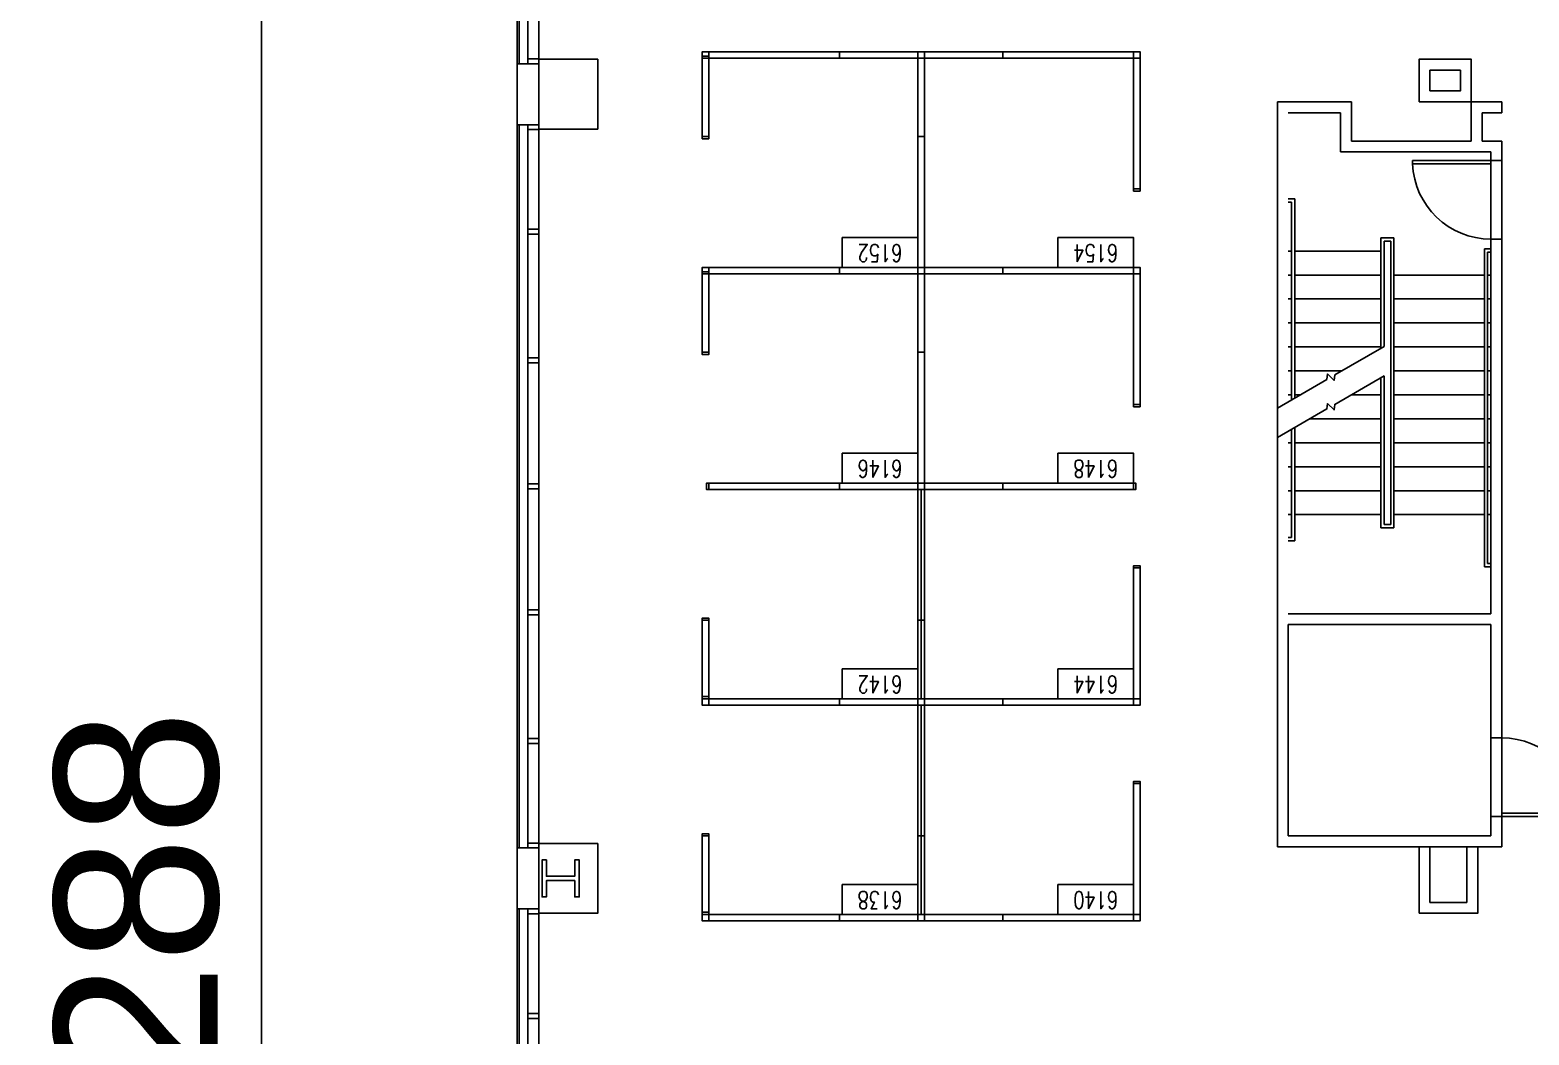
# Model space of a CAD drawing. Header units: millimetres. Extents: x 489553472 to 489553809, y 110504095 to 110504426.
# Drawn here: x 489553471.7 to 489553540.5, y 110504252.3 to 110504298.5 of the extents above; entities that cross this region are included whole.
import ezdxf
from ezdxf.enums import TextEntityAlignment as Align

# ---------------------------------------------------------------- set-up
doc = ezdxf.new("R2010")
doc.units = ezdxf.units.MM
for name, color, linetype in [('DIM', 3, 'Continuous'), ('E-B-CORE', 30, 'Continuous'), ('E-B-FURR', 6, 'Continuous'), ('E-B-GLAZ', 72, 'Continuous'), ('E-B-MULL', 8, 'Continuous'), ('E-B-SHEL', 2, 'Continuous'), ('E-C-HEAD', 5, 'Continuous'), ('E-F-DOOR', 3, 'Continuous'), ('E-F-STAIR', 8, 'Continuous'), ('E-S-COLM', 8, 'Continuous'), ('PANELS_201', 6, 'Continuous'), ('RMNUM', 40, 'Continuous')]:
    doc.layers.add(name, color=color, linetype=linetype)
doc.styles.add('ROMANS', font='romans', dxfattribs={"width": 0.75, "height": 8})
doc.styles.get("Standard").update_dxf_attribs({"font": 'arial.ttf'})
doc.dimstyles.new('ISO-25', dxfattribs={"dimscale": 3, "dimtxt": 2.5, "dimasz": 2.5, "dimexe": 1.25, "dimexo": 0.625, "dimtad": 1, "dimdsep": 46, "dimtxsty": 'Standard', "dimcen": 2.5, "dimadec": 0, "dimazin": 0, "dimtfac": 1, "dimtmove": 0, "dimatfit": 3, "dimfxl": 0, "dimarcsym": 0})

# ---------------------------------------------------------------- blocks, each defined once
blk = doc.blocks.new('DR-36')
for p, q in [((0, 36), (0, 0)), ((0, 36), (1.5, 36)), ((1.5, 36), (1.5, 0)), ((0, 0), (1.5, 0))]:
    blk.add_line(p, q)
blk.add_arc((0, 0), 36, 0, 87.61406)
blk = doc.blocks.new('RMNUM')
at = {"layer": 'RMNUM'}
blk.add_lwpolyline([(-16.33354, 6.674702), (18.388073, 6.674702), (18.388073, -6.982766), (-16.33354, -6.982766), (-16.33354, 6.674702)], dxfattribs=at)
at = {"layer": 'RMNUM', "style": 'ROMANS', "width": 0.75}
blk.add_attdef('NUMBER', text='', height=8, dxfattribs=at).set_placement((1.027267, 0.114097), align=Align.MIDDLE_CENTER)
blk = doc.blocks.new('*D20')
at = {"layer": 'Defpoints', "color": 0, "transparency": 16777216}
for p in [(489553526.856, 110504401.545), (489553482.316, 110504115.512), (489553565.049, 110504115.512)]:
    blk.add_point(p, dxfattribs=at)
at = {"layer": 'DIM', "color": 0, "lineweight": -2, "transparency": 16777216}
for p, q in [((489553524.981, 110504401.545), (489553478.566, 110504401.545)), ((489553482.316, 110504394.045), (489553482.316, 110504123.012)), ((489553563.174, 110504115.512), (489553478.566, 110504115.512))]:
    blk.add_line(p, q, dxfattribs=at)
at = {"layer": 'DIM', "color": 0, "transparency": 16777216}
for points in [[(489553481.066, 110504394.045), (489553483.566, 110504394.045), (489553482.316, 110504401.545)], [(489553481.066, 110504123.012), (489553483.566, 110504123.012), (489553482.316, 110504115.512)]]:
    blk.add_solid(points, dxfattribs=at)
at = {"layer": 'DIM', "color": 0, "transparency": 16777216, "insert": (489553476.611, 110504258.529), "char_height": 7.5, "attachment_point": 5, "rotation": 90}
blk.add_mtext('288', dxfattribs=at)

msp = doc.modelspace()

# ---------------------------------------------------------------- linework, layer by layer
at = {"layer": 'E-B-CORE'}
for p, q in [((489553528.9485221, 110504260.9623077), (489553528.9485221, 110504295.1623077)), ((489553528.9485221, 110504295.1623077), (489553532.3485221, 110504295.1623077)), ((489553532.3485221, 110504293.3623077), (489553532.3485221, 110504295.1623077)), ((489553537.8485221, 110504293.3623077), (489553537.8485221, 110504295.1623077)), ((489553537.8485221, 110504295.1623077), (489553539.2485221, 110504295.1623077)), ((489553539.2485221, 110504294.6623077), (489553539.2485221, 110504295.1623077)), ((489553529.4485221, 110504294.6623077), (489553531.8485221, 110504294.6623077)), ((489553531.8485221, 110504292.8623077), (489553531.8485221, 110504294.6623077)), ((489553538.3485221, 110504293.3623077), (489553538.3485221, 110504294.6623077)), ((489553538.3485221, 110504294.6623077), (489553539.2485221, 110504294.6623077)), ((489553531.8485221, 110504292.8623077), (489553538.7485221, 110504292.8623077)), ((489553532.3485221, 110504293.3623077), (489553537.8485221, 110504293.3623077)), ((489553538.3485221, 110504293.3623077), (489553539.2485221, 110504293.3623077)), ((489553538.7485221, 110504292.4623077), (489553538.7485221, 110504292.8623077)), ((489553539.2485221, 110504292.4623077), (489553539.2485221, 110504293.3623077)), ((489553538.7485221, 110504292.4623077), (489553539.2485221, 110504292.4623077)), ((489553538.7485221, 110504271.6623077), (489553538.7485221, 110504288.8623077)), ((489553538.7485221, 110504288.8623077), (489553539.2485221, 110504288.8623077)), ((489553539.2485221, 110504265.9623077), (489553539.2485221, 110504288.8623077)), ((489553529.4485221, 110504271.6623077), (489553538.7485221, 110504271.6623077)), ((489553529.4485221, 110504261.4623077), (489553529.4485221, 110504271.1623077)), ((489553529.4485221, 110504271.1623077), (489553538.7485221, 110504271.1623077)), ((489553538.7485221, 110504265.9623077), (489553538.7485221, 110504271.1623077)), ((489553538.7485221, 110504265.9623077), (489553539.2485221, 110504265.9623077)), ((489553538.7485221, 110504261.4623077), (489553538.7485221, 110504262.3623077)), ((489553538.7485221, 110504262.3623077), (489553539.2485221, 110504262.3623077)), ((489553539.2485221, 110504260.9623077), (489553539.2485221, 110504262.3623077)), ((489553529.4485221, 110504261.4623077), (489553538.7485221, 110504261.4623077)), ((489553528.9485221, 110504260.9623077), (489553539.2485221, 110504260.9623077))]:
    msp.add_line(p, q, dxfattribs=at)
for points in [[(489553535.4485221, 110504295.1623077), (489553535.4485221, 110504297.1123077), (489553537.8485221, 110504297.1123077), (489553537.8485221, 110504295.1623077)], [(489553535.9485221, 110504295.6623077), (489553535.9485221, 110504296.6123077), (489553537.3485221, 110504296.6123077), (489553537.3485221, 110504295.6623077)]]:
    msp.add_lwpolyline(points, close=True, dxfattribs=at)
at = {"layer": 'E-B-FURR'}
for p, q in [((489553495.0485221, 110504330.1123077), (489553495.0485221, 110504296.9123077)), ((489553495.0485221, 110504294.1123077), (489553495.0485221, 110504260.9123077)), ((489553535.9485221, 110504258.4123077), (489553535.9485221, 110504260.9692682)), ((489553537.6485221, 110504260.9692682), (489553537.6485221, 110504258.4123077)), ((489553537.6485221, 110504258.4123077), (489553535.9485221, 110504258.4123077)), ((489553495.0485221, 110504258.1123077), (489553495.0485221, 110504224.9123077))]:
    msp.add_line(p, q, dxfattribs=at)
for points in [[(489553495.0485221, 110504293.9123077), (489553495.0485221, 110504297.1123077), (489553497.7485221, 110504297.1123077), (489553497.7485221, 110504293.9123077)], [(489553495.0485221, 110504257.9123077), (489553495.0485221, 110504261.1123077), (489553497.7485221, 110504261.1123077), (489553497.7485221, 110504257.9123077)]]:
    msp.add_lwpolyline(points, close=True, dxfattribs=at)
for points in [[(489553538.1485221, 110504260.9623077), (489553538.1485221, 110504257.9123077), (489553535.4485221, 110504257.9123077)], [(489553535.4485221, 110504257.9123077), (489553535.4485221, 110504260.9623077)]]:
    msp.add_lwpolyline(points, dxfattribs=at)
at = {"layer": 'E-B-GLAZ'}
for p, q in [((489553494.0485221, 110504330.1378425), (489553494.0485221, 110504296.9123077)), ((489553494.1485221, 110504330.1423599), (489553494.1485221, 110504296.9123077)), ((489553494.5485221, 110504330.293489), (489553494.5485221, 110504297.093489)), ((489553494.0485221, 110504294.1123077), (489553494.0485221, 110504260.9123077)), ((489553494.1485221, 110504294.1123077), (489553494.1485221, 110504260.9123077)), ((489553494.5485221, 110504294.1123077), (489553494.5485221, 110504260.9123077)), ((489553494.0485221, 110504258.1123077), (489553494.0485221, 110504224.9123077)), ((489553494.1485221, 110504258.1123077), (489553494.1485221, 110504224.9123077)), ((489553494.5485221, 110504258.1123077), (489553494.5485221, 110504224.9123077))]:
    msp.add_line(p, q, dxfattribs=at)
at = {"layer": 'E-B-MULL'}
for points in [[(489553494.5485221, 110504296.9123077), (489553495.0485221, 110504296.9123077), (489553495.0485221, 110504297.1373077), (489553494.5485221, 110504297.1373077)], [(489553494.5485221, 110504293.8873077), (489553495.0485221, 110504293.8873077), (489553495.0485221, 110504294.1123077), (489553494.5485221, 110504294.1123077)], [(489553494.5485221, 110504289.0873077), (489553495.0485221, 110504289.0873077), (489553495.0485221, 110504289.3123077), (489553494.5485221, 110504289.3123077)], [(489553494.5485221, 110504283.1873077), (489553495.0485221, 110504283.1873077), (489553495.0485221, 110504283.4123077), (489553494.5485221, 110504283.4123077)], [(489553494.5485221, 110504277.3998077), (489553495.0485221, 110504277.3998077), (489553495.0485221, 110504277.6248077), (489553494.5485221, 110504277.6248077)], [(489553494.5485221, 110504271.6123077), (489553495.0485221, 110504271.6123077), (489553495.0485221, 110504271.8373077), (489553494.5485221, 110504271.8373077)], [(489553494.5485221, 110504265.7123077), (489553495.0485221, 110504265.7123077), (489553495.0485221, 110504265.9373077), (489553494.5485221, 110504265.9373077)], [(489553494.5485221, 110504260.9123077), (489553495.0485221, 110504260.9123077), (489553495.0485221, 110504261.1373077), (489553494.5485221, 110504261.1373077)], [(489553494.5485221, 110504257.8873077), (489553495.0485221, 110504257.8873077), (489553495.0485221, 110504258.1123077), (489553494.5485221, 110504258.1123077)], [(489553494.5485221, 110504253.0873077), (489553495.0485221, 110504253.0873077), (489553495.0485221, 110504253.3123077), (489553494.5485221, 110504253.3123077)]]:
    msp.add_lwpolyline(points, close=True, dxfattribs=at)
at = {"layer": 'E-B-SHEL'}
for p, q in [((489553494.0485221, 110504296.9123077), (489553495.0485221, 110504296.9123077)), ((489553494.0485221, 110504294.1123077), (489553494.0485221, 110504296.9123077)), ((489553495.0485221, 110504294.1123077), (489553495.0485221, 110504296.9123077)), ((489553494.0485221, 110504294.1123077), (489553495.0485221, 110504294.1123077)), ((489553494.0485221, 110504260.9123077), (489553495.0485221, 110504260.9123077)), ((489553494.0485221, 110504258.1123077), (489553494.0485221, 110504260.9123077)), ((489553495.0485221, 110504258.1123077), (489553495.0485221, 110504260.9123077)), ((489553494.0485221, 110504258.1123077), (489553495.0485221, 110504258.1123077))]:
    msp.add_line(p, q, dxfattribs=at)
at = {"layer": 'E-C-HEAD'}
for p, q in [((489553538.7485221, 110504292.4623077), (489553538.7485221, 110504288.8623077)), ((489553539.2485221, 110504292.4623077), (489553539.2485221, 110504288.8623077)), ((489553538.7485221, 110504262.3623077), (489553538.7485221, 110504265.9623077)), ((489553539.2485221, 110504265.9623077), (489553539.2485221, 110504262.3623077))]:
    msp.add_line(p, q, dxfattribs=at)
at = {"layer": 'E-F-STAIR'}
for p, q in [((489553529.4485221, 110504290.7123077), (489553529.7485221, 110504290.7123077)), ((489553529.7485221, 110504281.5684718), (489553529.7485221, 110504290.7123077)), ((489553529.4485221, 110504290.5623077), (489553529.5985221, 110504290.5623077)), ((489553529.5985221, 110504281.4818692), (489553529.5985221, 110504290.5623077)), ((489553533.6985221, 110504283.8490054), (489553533.6985221, 110504288.9123077)), ((489553533.6985221, 110504288.9123077), (489553534.2985221, 110504288.9123077)), ((489553533.8485221, 110504283.9356079), (489553533.8485221, 110504288.7623077)), ((489553533.8485221, 110504288.7623077), (489553534.1485221, 110504288.7623077)), ((489553534.1485221, 110504275.7623077), (489553534.1485221, 110504288.7623077)), ((489553534.2985221, 110504275.6123077), (489553534.2985221, 110504288.9123077)), ((489553529.4485221, 110504288.3123077), (489553529.5985221, 110504288.3123077)), ((489553529.7485221, 110504288.3123077), (489553533.6985221, 110504288.3123077)), ((489553538.4485221, 110504273.8123077), (489553538.4485221, 110504288.4123077)), ((489553538.4485221, 110504288.4123077), (489553538.7485221, 110504288.4123077)), ((489553538.5985221, 110504273.9623077), (489553538.5985221, 110504288.2623077)), ((489553538.5985221, 110504288.2623077), (489553538.7485221, 110504288.2623077)), ((489553529.4485221, 110504287.2123077), (489553529.5985221, 110504287.2123077)), ((489553529.7485221, 110504287.2123077), (489553533.6985221, 110504287.2123077)), ((489553534.2985221, 110504287.2123077), (489553538.4485221, 110504287.2123077)), ((489553538.5985221, 110504287.2123077), (489553538.7485221, 110504287.2123077)), ((489553529.4485221, 110504286.1123077), (489553529.5985221, 110504286.1123077)), ((489553529.7485221, 110504286.1123077), (489553533.6985221, 110504286.1123077)), ((489553534.2985221, 110504286.1123077), (489553538.4485221, 110504286.1123077)), ((489553538.5985221, 110504286.1123077), (489553538.7485221, 110504286.1123077)), ((489553529.4485221, 110504285.0123077), (489553529.5985221, 110504285.0123077)), ((489553529.7485221, 110504285.0123077), (489553533.6985221, 110504285.0123077)), ((489553534.2985221, 110504285.0123077), (489553538.4485221, 110504285.0123077)), ((489553538.5985221, 110504285.0123077), (489553538.7485221, 110504285.0123077)), ((489553529.4485221, 110504283.9123077), (489553529.5985221, 110504283.9123077)), ((489553529.7485221, 110504283.9123077), (489553533.6985221, 110504283.9123077)), ((489553534.2985221, 110504283.9123077), (489553538.4485221, 110504283.9123077)), ((489553538.5985221, 110504283.9123077), (489553538.7485221, 110504283.9123077)), ((489553529.4485221, 110504282.8123077), (489553529.5985221, 110504282.8123077)), ((489553529.7485221, 110504282.8123077), (489553531.9029091, 110504282.8123077)), ((489553533.6985221, 110504275.6123077), (489553533.6985221, 110504282.4923595)), ((489553533.8485221, 110504275.7623077), (489553533.8485221, 110504282.578962)), ((489553534.2985221, 110504282.8123077), (489553538.4485221, 110504282.8123077)), ((489553538.5985221, 110504282.8123077), (489553538.7485221, 110504282.8123077)), ((489553529.4485221, 110504281.7123077), (489553529.5985221, 110504281.7123077)), ((489553529.7485221, 110504281.7123077), (489553529.9976532, 110504281.7123077)), ((489553532.3474328, 110504281.7123077), (489553533.6985221, 110504281.7123077)), ((489553534.2985221, 110504281.7123077), (489553538.4485221, 110504281.7123077)), ((489553538.5985221, 110504281.7123077), (489553538.7485221, 110504281.7123077)), ((489553530.4421769, 110504280.6123077), (489553533.6985221, 110504280.6123077)), ((489553534.2985221, 110504280.6123077), (489553538.4485221, 110504280.6123077)), ((489553538.5985221, 110504280.6123077), (489553538.7485221, 110504280.6123077)), ((489553529.5985221, 110504275.1623077), (489553529.5985221, 110504280.1252234)), ((489553529.7485221, 110504275.0123077), (489553529.7485221, 110504280.2118259)), ((489553529.4485221, 110504279.5123077), (489553529.5985221, 110504279.5123077)), ((489553529.7485221, 110504279.5123077), (489553533.6985221, 110504279.5123077)), ((489553534.2985221, 110504279.5123077), (489553538.4485221, 110504279.5123077)), ((489553538.5985221, 110504279.5123077), (489553538.7485221, 110504279.5123077)), ((489553529.4485221, 110504278.4123077), (489553529.5985221, 110504278.4123077)), ((489553529.7485221, 110504278.4123077), (489553533.6985221, 110504278.4123077)), ((489553534.2985221, 110504278.4123077), (489553538.4485221, 110504278.4123077)), ((489553538.5985221, 110504278.4123077), (489553538.7485221, 110504278.4123077)), ((489553529.4485221, 110504277.3123077), (489553529.5985221, 110504277.3123077)), ((489553529.7485221, 110504277.3123077), (489553533.6985221, 110504277.3123077)), ((489553534.2985221, 110504277.3123077), (489553538.4485221, 110504277.3123077)), ((489553538.5985221, 110504277.3123077), (489553538.7485221, 110504277.3123077)), ((489553529.4485221, 110504276.2123077), (489553529.5985221, 110504276.2123077)), ((489553529.7485221, 110504276.2123077), (489553533.6985221, 110504276.2123077)), ((489553533.6985221, 110504275.6123077), (489553534.2985221, 110504275.6123077)), ((489553533.8485221, 110504275.7623077), (489553534.1485221, 110504275.7623077)), ((489553534.2985221, 110504276.2123077), (489553538.4485221, 110504276.2123077)), ((489553538.5985221, 110504276.2123077), (489553538.7485221, 110504276.2123077)), ((489553529.4485221, 110504275.1623077), (489553529.5985221, 110504275.1623077)), ((489553529.4485221, 110504275.0123077), (489553529.7485221, 110504275.0123077)), ((489553538.4485221, 110504273.8123077), (489553538.7485221, 110504273.8123077)), ((489553538.5985221, 110504273.9623077), (489553538.7485221, 110504273.9623077))]:
    msp.add_line(p, q, dxfattribs=at)
for points in [[(489553533.8485221, 110504283.9356079), (489553531.5798621, 110504282.6257964), (489553531.5469572, 110504282.3758587), (489553531.2541369, 110504282.668679), (489553531.2212319, 110504282.4187412), (489553528.9485221, 110504281.1065916)], [(489553533.8485221, 110504282.578962), (489553531.5798621, 110504281.2691506), (489553531.5469572, 110504281.0192128), (489553531.2541369, 110504281.3120331), (489553531.2212319, 110504281.0620953), (489553528.9485221, 110504279.7499457)]]:
    msp.add_lwpolyline(points, dxfattribs=at)
at = {"layer": 'E-S-COLM'}
msp.add_lwpolyline([(489553495.3985221, 110504260.3623077), (489553495.1985221, 110504260.3623077), (489553495.1985221, 110504258.6623077), (489553495.3985221, 110504258.6623077), (489553495.3985221, 110504259.4123077), (489553496.6985221, 110504259.4123077), (489553496.6985221, 110504258.6623077), (489553496.8985221, 110504258.6623077), (489553496.8985221, 110504260.3623077), (489553496.6985221, 110504260.3623077), (489553496.6985221, 110504259.6123077), (489553495.3985221, 110504259.6123077)], close=True, dxfattribs=at)
at = {"layer": 'PANELS_201', "linetype": 'Continuous'}
for p, q in [((489553502.5457521, 110504297.2628549), (489553502.8457521, 110504297.2628549)), ((489553512.4457521, 110504293.6628549), (489553512.4457521, 110504297.0628549)), ((489553512.7457521, 110504297.0628549), (489553512.7457521, 110504293.6628549)), ((489553512.4457521, 110504287.6628549), (489553512.4457521, 110504293.4628549)), ((489553512.7457521, 110504293.4628549), (489553512.7457521, 110504287.6628549)), ((489553502.5457521, 110504287.3628549), (489553502.8457521, 110504287.3628549)), ((489553512.4457521, 110504283.7628549), (489553512.4457521, 110504287.1628549)), ((489553512.7457521, 110504287.1628549), (489553512.7457521, 110504283.7628549)), ((489553512.4457521, 110504277.7628549), (489553512.4457521, 110504283.5628549)), ((489553512.7457521, 110504283.5628549), (489553512.7457521, 110504277.7628549)), ((489553502.8457521, 110504267.7628549), (489553502.5457521, 110504267.7628549)), ((489553502.8457521, 110504257.8628549), (489553502.5457521, 110504257.8628549))]:
    msp.add_line(p, q, dxfattribs=at)
for points in [[(489553502.8457521, 110504297.4628549), (489553502.5457521, 110504297.4628549), (489553502.5457521, 110504297.1628549)], [(489553502.8457521, 110504297.3628549), (489553502.8457521, 110504297.2628549), (489553502.8457521, 110504297.1628549), (489553502.5457521, 110504297.1628549), (489553502.5457521, 110504297.3628549)], [(489553502.5457521, 110504297.0628549), (489553502.5457521, 110504297.1628549), (489553502.8457521, 110504297.1628549), (489553502.8457521, 110504297.0628549)], [(489553502.5457521, 110504293.6628551), (489553502.5457521, 110504297.0628549)], [(489553502.9457521, 110504297.1628549), (489553502.8457521, 110504297.1628549), (489553502.8457521, 110504297.4628549), (489553502.9457521, 110504297.4628549)], [(489553502.8457521, 110504293.6628551), (489553502.8457521, 110504297.0628549)], [(489553502.9457521, 110504297.4628549), (489553508.7457521, 110504297.4628549)], [(489553502.9457521, 110504297.1628549), (489553508.7457521, 110504297.1628549)], [(489553508.7457521, 110504297.4628549), (489553508.9457521, 110504297.4628549)], [(489553508.7457521, 110504297.1628549), (489553508.9457521, 110504297.1628549)], [(489553508.8457521, 110504297.4628549), (489553508.8457521, 110504297.1628549)], [(489553508.9457521, 110504297.4628549), (489553512.3457521, 110504297.4628549)], [(489553508.9457521, 110504297.1628549), (489553512.3457521, 110504297.1628549)], [(489553512.3457521, 110504297.4628549), (489553512.4457521, 110504297.4628549), (489553512.4457521, 110504297.1628549), (489553512.3457521, 110504297.1628549)], [(489553512.4457521, 110504297.4628549), (489553512.7457521, 110504297.4628549)], [(489553512.4457521, 110504297.0628549), (489553512.4457521, 110504297.1628549), (489553512.7457521, 110504297.1628549), (489553512.7457521, 110504297.0628549)], [(489553512.8457521, 110504297.1628549), (489553512.7457521, 110504297.1628549), (489553512.7457521, 110504297.4628549), (489553512.8457521, 110504297.4628549)], [(489553512.8457521, 110504297.4628549), (489553516.2457521, 110504297.4628549)], [(489553512.8457521, 110504297.1628549), (489553516.2457521, 110504297.1628549)], [(489553516.2457521, 110504297.4628549), (489553516.4457521, 110504297.4628549)], [(489553516.2457521, 110504297.1628549), (489553516.4457521, 110504297.1628549)], [(489553516.3457521, 110504297.4628549), (489553516.3457521, 110504297.1628549)], [(489553516.4457521, 110504297.4628549), (489553522.2457521, 110504297.4628549)], [(489553516.4457521, 110504297.1628549), (489553522.2457521, 110504297.1628549)], [(489553522.2457521, 110504297.4628549), (489553522.3457521, 110504297.4628549), (489553522.3457521, 110504297.1628549), (489553522.2457521, 110504297.1628549)], [(489553522.6457521, 110504297.1628549), (489553522.6457521, 110504297.4628549), (489553522.3457521, 110504297.4628549)], [(489553522.3457521, 110504297.0628549), (489553522.3457521, 110504297.1628549), (489553522.6457521, 110504297.1628549), (489553522.6457521, 110504297.0628549)], [(489553522.3457521, 110504297.0628549), (489553522.3457521, 110504291.2628549)], [(489553522.6457521, 110504297.0628549), (489553522.6457521, 110504291.2628549)], [(489553502.8457521, 110504293.6628551), (489553502.8457521, 110504293.5628551), (489553502.8457521, 110504293.4628551), (489553502.5457521, 110504293.4628551), (489553502.5457521, 110504293.6628551)], [(489553502.5457521, 110504293.5628551), (489553502.8457521, 110504293.5628551)], [(489553512.4457521, 110504293.4628549), (489553512.4457521, 110504293.6628549)], [(489553512.4457521, 110504293.5628549), (489553512.7457521, 110504293.5628549)], [(489553512.7457521, 110504293.4628549), (489553512.7457521, 110504293.6628549)], [(489553522.6457521, 110504291.2628549), (489553522.6457521, 110504291.1628549), (489553522.6457521, 110504291.0628549), (489553522.3457521, 110504291.0628549), (489553522.3457521, 110504291.2628549)], [(489553522.3457521, 110504291.1628549), (489553522.6457521, 110504291.1628549)], [(489553502.8457521, 110504287.5628549), (489553502.5457521, 110504287.5628549), (489553502.5457521, 110504287.2628549)], [(489553502.8457521, 110504287.4628549), (489553502.8457521, 110504287.3628549), (489553502.8457521, 110504287.2628549), (489553502.5457521, 110504287.2628549), (489553502.5457521, 110504287.4628549)], [(489553502.5457521, 110504287.1628549), (489553502.5457521, 110504287.2628549), (489553502.8457521, 110504287.2628549), (489553502.8457521, 110504287.1628549)], [(489553502.9457521, 110504287.2628549), (489553502.8457521, 110504287.2628549), (489553502.8457521, 110504287.5628549), (489553502.9457521, 110504287.5628549)], [(489553502.9457521, 110504287.5628549), (489553508.7457521, 110504287.5628549)], [(489553502.9457521, 110504287.2628549), (489553508.7457521, 110504287.2628549)], [(489553508.7457521, 110504287.5628549), (489553508.9457521, 110504287.5628549)], [(489553508.7457521, 110504287.2628549), (489553508.9457521, 110504287.2628549)], [(489553508.8457521, 110504287.5628549), (489553508.8457521, 110504287.2628549)], [(489553508.9457521, 110504287.5628549), (489553512.3457521, 110504287.5628549)], [(489553508.9457521, 110504287.2628549), (489553512.3457521, 110504287.2628549)], [(489553512.3457521, 110504287.5628549), (489553512.4457521, 110504287.5628549), (489553512.4457521, 110504287.2628549), (489553512.3457521, 110504287.2628549)], [(489553512.4457521, 110504287.6628549), (489553512.4457521, 110504287.5628549), (489553512.7457521, 110504287.5628549), (489553512.7457521, 110504287.6628549)], [(489553512.4457521, 110504287.1628549), (489553512.4457521, 110504287.2628549), (489553512.7457521, 110504287.2628549), (489553512.7457521, 110504287.1628549)], [(489553512.8457521, 110504287.2628549), (489553512.7457521, 110504287.2628549), (489553512.7457521, 110504287.5628549), (489553512.8457521, 110504287.5628549)], [(489553512.8457521, 110504287.5628549), (489553516.2457521, 110504287.5628549)], [(489553512.8457521, 110504287.2628549), (489553516.2457521, 110504287.2628549)], [(489553516.2457521, 110504287.5628549), (489553516.4457521, 110504287.5628549)], [(489553516.2457521, 110504287.2628549), (489553516.4457521, 110504287.2628549)], [(489553516.3457521, 110504287.5628549), (489553516.3457521, 110504287.2628549)], [(489553516.4457521, 110504287.5628549), (489553522.2457521, 110504287.5628549)], [(489553516.4457521, 110504287.2628549), (489553522.2457521, 110504287.2628549)], [(489553522.2457521, 110504287.5628549), (489553522.3457521, 110504287.5628549), (489553522.3457521, 110504287.2628549), (489553522.2457521, 110504287.2628549)], [(489553522.6457521, 110504287.2628549), (489553522.6457521, 110504287.5628549), (489553522.3457521, 110504287.5628549)], [(489553522.3457521, 110504287.1628549), (489553522.3457521, 110504287.2628549), (489553522.6457521, 110504287.2628549), (489553522.6457521, 110504287.1628549)], [(489553502.5457521, 110504283.7628551), (489553502.5457521, 110504287.1628549)], [(489553502.8457521, 110504283.7628551), (489553502.8457521, 110504287.1628549)], [(489553522.3457521, 110504287.1628549), (489553522.3457521, 110504281.3628549)], [(489553522.6457521, 110504287.1628549), (489553522.6457521, 110504281.3628549)], [(489553502.8457521, 110504283.7628551), (489553502.8457521, 110504283.6628551), (489553502.8457521, 110504283.5628551), (489553502.5457521, 110504283.5628551), (489553502.5457521, 110504283.7628551)], [(489553502.5457521, 110504283.6628551), (489553502.8457521, 110504283.6628551)], [(489553512.4457521, 110504283.5628549), (489553512.4457521, 110504283.7628549)], [(489553512.4457521, 110504283.6628549), (489553512.7457521, 110504283.6628549)], [(489553512.7457521, 110504283.5628549), (489553512.7457521, 110504283.7628549)], [(489553522.6457521, 110504281.3628549), (489553522.6457521, 110504281.2628549), (489553522.6457521, 110504281.1628549), (489553522.3457521, 110504281.1628549), (489553522.3457521, 110504281.3628549)], [(489553522.3457521, 110504281.2628549), (489553522.6457521, 110504281.2628549)], [(489553502.9457521, 110504277.3628549), (489553502.8457521, 110504277.3628549), (489553502.7457521, 110504277.3628549), (489553502.7457521, 110504277.6628549), (489553502.9457521, 110504277.6628549)], [(489553502.8457521, 110504277.6628549), (489553502.8457521, 110504277.3628549)], [(489553508.7457521, 110504277.6628549), (489553502.9457521, 110504277.6628549)], [(489553508.9457521, 110504277.6628549), (489553508.7457521, 110504277.6628549)], [(489553508.8457521, 110504277.3628549), (489553508.8457521, 110504277.6628549)], [(489553512.3457521, 110504277.6628549), (489553508.9457521, 110504277.6628549)], [(489553512.3457521, 110504277.6628549), (489553512.4457521, 110504277.6628549), (489553512.4457521, 110504277.3628549), (489553512.3457521, 110504277.3628549)], [(489553512.4457521, 110504277.7628549), (489553512.4457521, 110504277.6628549), (489553512.7457521, 110504277.6628549), (489553512.7457521, 110504277.7628549)], [(489553512.8457521, 110504277.3628549), (489553512.7457521, 110504277.3628549), (489553512.7457521, 110504277.6628549), (489553512.8457521, 110504277.6628549)], [(489553516.2457521, 110504277.6628549), (489553512.8457521, 110504277.6628549)], [(489553516.4457521, 110504277.6628549), (489553516.2457521, 110504277.6628549)], [(489553516.3457521, 110504277.3628549), (489553516.3457521, 110504277.6628549)], [(489553522.2457521, 110504277.6628549), (489553516.4457521, 110504277.6628549)], [(489553522.2457521, 110504277.6628549), (489553522.3457521, 110504277.6628549), (489553522.4457521, 110504277.6628549), (489553522.4457521, 110504277.3628549), (489553522.2457521, 110504277.3628549)], [(489553522.3457521, 110504277.3628549), (489553522.3457521, 110504277.6628549)], [(489553508.7457521, 110504277.3628549), (489553502.9457521, 110504277.3628549)], [(489553508.9457521, 110504277.3628549), (489553508.7457521, 110504277.3628549)], [(489553512.3457521, 110504277.3628549), (489553508.9457521, 110504277.3628549)], [(489553512.4457521, 110504277.2628549), (489553512.4457521, 110504277.3628549), (489553512.7457521, 110504277.3628549), (489553512.7457521, 110504277.2628549)], [(489553512.4457521, 110504271.4628549), (489553512.4457521, 110504277.2628549)], [(489553512.5957521, 110504271.3628549), (489553512.5957521, 110504277.3628549)], [(489553512.7457521, 110504271.4628549), (489553512.7457521, 110504277.2628549)], [(489553516.2457521, 110504277.3628549), (489553512.8457521, 110504277.3628549)], [(489553516.4457521, 110504277.3628549), (489553516.2457521, 110504277.3628549)], [(489553522.2457521, 110504277.3628549), (489553516.4457521, 110504277.3628549)], [(489553522.3457521, 110504273.6628549), (489553522.3457521, 110504273.7628549), (489553522.3457521, 110504273.8628549), (489553522.6457521, 110504273.8628549), (489553522.6457521, 110504273.6628549)], [(489553522.6457521, 110504273.7628549), (489553522.3457521, 110504273.7628549)], [(489553522.3457521, 110504273.6628549), (489553522.3457521, 110504267.8628549)], [(489553522.6457521, 110504273.6628549), (489553522.6457521, 110504267.8628549)], [(489553502.5457521, 110504271.2628547), (489553502.5457521, 110504271.3628547), (489553502.5457521, 110504271.4628547), (489553502.8457521, 110504271.4628547), (489553502.8457521, 110504271.2628547)], [(489553512.4457521, 110504271.4628549), (489553512.4457521, 110504271.2628549)], [(489553512.7457521, 110504271.4628549), (489553512.7457521, 110504271.2628549)], [(489553502.8457521, 110504271.3628547), (489553502.5457521, 110504271.3628547)], [(489553502.5457521, 110504267.8628549), (489553502.5457521, 110504271.2628547)], [(489553502.8457521, 110504267.8628549), (489553502.8457521, 110504271.2628547)], [(489553512.7457521, 110504271.3628549), (489553512.4457521, 110504271.3628549)], [(489553512.4457521, 110504267.8628549), (489553512.4457521, 110504271.2628549)], [(489553512.5957521, 110504267.7628549), (489553512.5957521, 110504271.3628549)], [(489553512.7457521, 110504267.8628549), (489553512.7457521, 110504271.2628549)], [(489553502.8457521, 110504267.8628549), (489553502.8457521, 110504267.7628549), (489553502.5457521, 110504267.7628549), (489553502.5457521, 110504267.8628549)], [(489553502.5457521, 110504267.6628549), (489553502.5457521, 110504267.7628549), (489553502.5457521, 110504267.8628549), (489553502.8457521, 110504267.8628549), (489553502.8457521, 110504267.6628549)], [(489553502.5457521, 110504267.7628549), (489553502.5457521, 110504267.4628549), (489553502.8457521, 110504267.4628549)], [(489553502.9457521, 110504267.4628549), (489553502.8457521, 110504267.4628549), (489553502.8457521, 110504267.7628549), (489553502.9457521, 110504267.7628549)], [(489553508.7457521, 110504267.7628549), (489553502.9457521, 110504267.7628549)], [(489553508.7457521, 110504267.4628549), (489553502.9457521, 110504267.4628549)], [(489553508.9457521, 110504267.7628549), (489553508.7457521, 110504267.7628549)], [(489553508.9457521, 110504267.4628549), (489553508.7457521, 110504267.4628549)], [(489553508.8457521, 110504267.4628549), (489553508.8457521, 110504267.7628549)], [(489553512.3457521, 110504267.7628549), (489553508.9457521, 110504267.7628549)], [(489553512.3457521, 110504267.4628549), (489553508.9457521, 110504267.4628549)], [(489553512.3457521, 110504267.7628549), (489553512.4457521, 110504267.7628549), (489553512.4457521, 110504267.4628549), (489553512.3457521, 110504267.4628549)], [(489553512.7457521, 110504267.8628549), (489553512.7457521, 110504267.7628549), (489553512.4457521, 110504267.7628549), (489553512.4457521, 110504267.8628549)], [(489553512.7457521, 110504267.3628549), (489553512.7457521, 110504267.4628549), (489553512.4457521, 110504267.4628549), (489553512.4457521, 110504267.3628549)], [(489553512.4457521, 110504261.5628549), (489553512.4457521, 110504267.3628549)], [(489553512.5957521, 110504261.4628549), (489553512.5957521, 110504267.4628549)], [(489553512.8457521, 110504267.4628549), (489553512.7457521, 110504267.4628549), (489553512.7457521, 110504267.7628549), (489553512.8457521, 110504267.7628549)], [(489553512.7457521, 110504261.5628549), (489553512.7457521, 110504267.3628549)], [(489553516.2457521, 110504267.7628549), (489553512.8457521, 110504267.7628549)], [(489553516.2457521, 110504267.4628549), (489553512.8457521, 110504267.4628549)], [(489553516.4457521, 110504267.7628549), (489553516.2457521, 110504267.7628549)], [(489553516.4457521, 110504267.4628549), (489553516.2457521, 110504267.4628549)], [(489553516.3457521, 110504267.4628549), (489553516.3457521, 110504267.7628549)], [(489553522.2457521, 110504267.7628549), (489553516.4457521, 110504267.7628549)], [(489553522.2457521, 110504267.4628549), (489553516.4457521, 110504267.4628549)], [(489553522.2457521, 110504267.7628549), (489553522.3457521, 110504267.7628549), (489553522.3457521, 110504267.4628549), (489553522.2457521, 110504267.4628549)], [(489553522.6457521, 110504267.8628549), (489553522.6457521, 110504267.7628549), (489553522.3457521, 110504267.7628549), (489553522.3457521, 110504267.8628549)], [(489553522.3457521, 110504267.4628549), (489553522.6457521, 110504267.4628549), (489553522.6457521, 110504267.7628549)], [(489553522.3457521, 110504263.7628549), (489553522.3457521, 110504263.8628549), (489553522.3457521, 110504263.9628549), (489553522.6457521, 110504263.9628549), (489553522.6457521, 110504263.7628549)], [(489553522.6457521, 110504263.8628549), (489553522.3457521, 110504263.8628549)], [(489553522.3457521, 110504263.7628549), (489553522.3457521, 110504257.9628549)], [(489553522.6457521, 110504263.7628549), (489553522.6457521, 110504257.9628549)], [(489553502.5457521, 110504261.3628547), (489553502.5457521, 110504261.4628547), (489553502.5457521, 110504261.5628547), (489553502.8457521, 110504261.5628547), (489553502.8457521, 110504261.3628547)], [(489553502.8457521, 110504261.4628547), (489553502.5457521, 110504261.4628547)], [(489553502.5457521, 110504257.9628549), (489553502.5457521, 110504261.3628547)], [(489553502.8457521, 110504257.9628549), (489553502.8457521, 110504261.3628547)], [(489553512.4457521, 110504261.5628549), (489553512.4457521, 110504261.3628549)], [(489553512.7457521, 110504261.4628549), (489553512.4457521, 110504261.4628549)], [(489553512.4457521, 110504257.9628549), (489553512.4457521, 110504261.3628549)], [(489553512.5957521, 110504257.8628549), (489553512.5957521, 110504261.4628549)], [(489553512.7457521, 110504261.5628549), (489553512.7457521, 110504261.3628549)], [(489553512.7457521, 110504257.9628549), (489553512.7457521, 110504261.3628549)], [(489553502.5457521, 110504257.7628549), (489553502.5457521, 110504257.8628549), (489553502.5457521, 110504257.9628549), (489553502.8457521, 110504257.9628549), (489553502.8457521, 110504257.7628549)], [(489553502.8457521, 110504257.9628549), (489553502.8457521, 110504257.8628549), (489553502.5457521, 110504257.8628549), (489553502.5457521, 110504257.9628549)], [(489553502.5457521, 110504257.8628549), (489553502.5457521, 110504257.5628549), (489553502.8457521, 110504257.5628549)], [(489553502.9457521, 110504257.5628549), (489553502.8457521, 110504257.5628549), (489553502.8457521, 110504257.8628549), (489553502.9457521, 110504257.8628549)], [(489553508.7457521, 110504257.8628549), (489553502.9457521, 110504257.8628549)], [(489553508.9457521, 110504257.8628549), (489553508.7457521, 110504257.8628549)], [(489553508.8457521, 110504257.5628549), (489553508.8457521, 110504257.8628549)], [(489553512.3457521, 110504257.8628549), (489553508.9457521, 110504257.8628549)], [(489553512.3457521, 110504257.8628549), (489553512.4457521, 110504257.8628549), (489553512.4457521, 110504257.5628549), (489553512.3457521, 110504257.5628549)], [(489553512.7457521, 110504257.9628549), (489553512.7457521, 110504257.8628549), (489553512.4457521, 110504257.8628549), (489553512.4457521, 110504257.9628549)], [(489553512.8457521, 110504257.5628549), (489553512.7457521, 110504257.5628549), (489553512.7457521, 110504257.8628549), (489553512.8457521, 110504257.8628549)], [(489553516.2457521, 110504257.8628549), (489553512.8457521, 110504257.8628549)], [(489553516.4457521, 110504257.8628549), (489553516.2457521, 110504257.8628549)], [(489553516.3457521, 110504257.5628549), (489553516.3457521, 110504257.8628549)], [(489553522.2457521, 110504257.8628549), (489553516.4457521, 110504257.8628549)], [(489553522.2457521, 110504257.8628549), (489553522.3457521, 110504257.8628549), (489553522.3457521, 110504257.5628549), (489553522.2457521, 110504257.5628549)], [(489553522.6457521, 110504257.9628549), (489553522.6457521, 110504257.8628549), (489553522.3457521, 110504257.8628549), (489553522.3457521, 110504257.9628549)], [(489553522.3457521, 110504257.5628549), (489553522.6457521, 110504257.5628549), (489553522.6457521, 110504257.8628549)], [(489553508.7457521, 110504257.5628549), (489553502.9457521, 110504257.5628549)], [(489553508.9457521, 110504257.5628549), (489553508.7457521, 110504257.5628549)], [(489553512.3457521, 110504257.5628549), (489553508.9457521, 110504257.5628549)], [(489553512.7457521, 110504257.5628549), (489553512.4457521, 110504257.5628549)], [(489553516.2457521, 110504257.5628549), (489553512.8457521, 110504257.5628549)], [(489553516.4457521, 110504257.5628549), (489553516.2457521, 110504257.5628549)], [(489553522.2457521, 110504257.5628549), (489553516.4457521, 110504257.5628549)]]:
    msp.add_lwpolyline(points, dxfattribs=at)

# ---------------------------------------------------------------- block references
at = {"xscale": 0.1, "yscale": 0.1, "zscale": 0.1, "rotation": 180}
for p, values in [((489553510.812398, 110504288.2303251), {'NUMBER': '6152'}), ((489553520.712398, 110504288.2303251), {'NUMBER': '6154'}), ((489553510.812398, 110504278.3303251), {'NUMBER': '6146'}), ((489553520.712398, 110504278.3303251), {'NUMBER': '6148'}), ((489553510.812398, 110504268.4303251), {'NUMBER': '6142'}), ((489553520.712398, 110504268.4303251), {'NUMBER': '6144'}), ((489553510.812398, 110504258.5303251), {'NUMBER': '6138'}), ((489553520.712398, 110504258.5303251), {'NUMBER': '6140'})]:
    msp.add_blockref('RMNUM', p, dxfattribs=at).add_auto_attribs(values)
at = {"layer": 'E-F-DOOR', "xscale": -0.1, "yscale": 0.1, "zscale": 0.1}
for p, rotation in [((489553538.7485221, 110504292.4623077), 90), ((489553539.2485221, 110504262.3623077), 270)]:
    msp.add_blockref('DR-36', p, dxfattribs=dict(at, rotation=rotation))

# ---------------------------------------------------------------- dimensions: what is measured, and where the dimension line sits
at = {"layer": 'DIM'}
dim = msp.add_linear_dim(base=(489553482.3155131, 110504115.5123077), p1=(489553526.8561563, 110504401.5447334), p2=(489553565.0485221, 110504115.5123077), angle=90, text='288', dimstyle='ISO-25', dxfattribs=at)
dim.commit()
dim.dimension.update_dxf_attribs({"geometry": '*D20', "text_midpoint": (489553482.315513, 110504258.5285204), "dimtype": 160})

doc.saveas('drawing.dxf')
